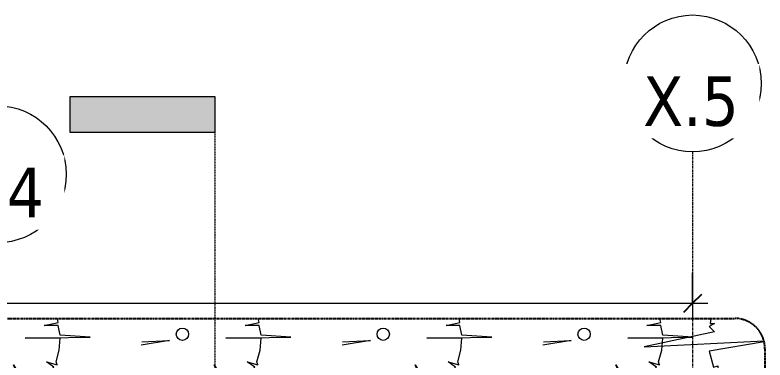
# Model space of a CAD drawing. Header units: millimetres. Extents: x 83532 to 228915, y -7302 to 22802.
# Drawn here: x 123189 to 126886, y 21100 to 22802 of the extents above; entities that cross this region are included whole.
import ezdxf

# ---------------------------------------------------------------- set-up
doc = ezdxf.new("R2010")
doc.units = ezdxf.units.MM
for name, pattern in [('Dash - Tight', [4.5, 3, -1.5]), ('Dash Dot 3_16_', [7.9375, 4.7625, -1.5875, 0, -1.5875]), ('Grid Line', [22.225, 12.7, -3.175, 3.175, -3.175]), ('Hidden', [7.14375, 4.7625, -2.38125])]:
    doc.linetypes.add(name, pattern=pattern)
for name, color, linetype, lineweight in [('A-ANNO-DIMS', 211, 'Continuous', 9), ('A-ANNO-DIMS-75', 211, 'Continuous', 9), ('A-DETL-GENF-2', 92, 'Dash - Tight', 18), ('A-DETL-GENF-3', 92, 'Hidden', 25), ('G-ANNO-SYMB', 111, 'Continuous', 9), ('G-ANNO-SYMB-1', 111, 'Dash Dot 3_16_', 18), ('G-IMPT', 8, 'Continuous', 18), ('L-PLNT-1', 253, 'Continuous', 18), ('S-GRID-1', 1, 'Grid Line', 9), ('S-GRID-IDEN', 1, 'Continuous', 9)]:
    doc.layers.add(name, color=color, linetype=linetype, lineweight=lineweight)
doc.styles.add('Tahoma_B', font='tahomabd.ttf', dxfattribs={"height": 243.75})
doc.styles.add('UTM Avo', font='', dxfattribs={"width": 0.9, "height": 187.5})
doc.styles.get('UTM Avo').set_extended_font_data('UTM Avo')
doc.dimstyles.new('1_Dim_chi_tiet_2_5', dxfattribs={"dimscale": 304.8, "dimtxt": 187.368928, "dimasz": 0.295276, "dimexe": 0.246063, "dimexo": 0.0625, "dimgap": 0.024606, "dimtad": 1, "dimdec": 0, "dimrnd": 5, "dimzin": 0, "dimdsep": 46, "dimtxsty": 'UTM Avo', "dimblk1": 'OBLIQUE', "dimblk2": 'OBLIQUE', "dimsah": 1, "dimcen": 0.09, "dimdle": 0.246063, "dimazin": 0, "dimtfac": 1, "dimtdec": 4, "dimtix": 1, "dimtmove": 0, "dimatfit": 3, "dimfxl": 0.492126, "dimfxlon": 1, "dimtvp": 1, "dimtolj": 1, "dimtzin": 0, "dimarcsym": 2})

# ---------------------------------------------------------------- blocks, each defined once
blk = doc.blocks.new('CAY MAI VAN PHUC - CAY DUC SOC_dwg-2256080-TKCS_BỂ XLNT - MẶT BẰNG NẮP BỂ')
at = {"layer": 'G-IMPT', "flags": 128}
for points in [[(-259.7, -417.6), (-213.3, -444.1), (-166.7, -417.5), (-166.7, -457.4), (-100.2, -470.7), (-19.9, -481.4), (-0.5, -390.9), (-0.5, -590.3), (26.2, -484), (86, -477.3), (86, -444.1), (112.6, -464), (212.4, -444.1), (192.4, -404.2), (225.7, -417.5), (278.9, -384.3), (199.1, -191.6), (305.5, -371), (338.7, -337.8), (312.1, -291.3), (365.3, -324.5), (405.2, -264.7), (498.3, -311.2), (425.2, -244.8), (451.8, -204.9), (405.2, -171.7), (471.7, -191.6), (465.1, -171.7), (485, -98.6), (491.7, -25.5), (272.2, -25.5), (677.9, -18.8), (491.7, -5.6), (478.4, 54.2), (391.9, 54.2), (478.4, 74.2), (473.3, 99.3)], [(-254, -47.5), (-80.3, -38.8), (-256.8, -68.7)], [(-259.7, -324.4), (-206.6, -271.3), (-259.7, -364.1)]]:
    blk.add_lwpolyline(points, dxfattribs=at)
at = {"layer": 'G-IMPT'}
blk.add_circle((0, 0), 38.6, dxfattribs=at)
blk = doc.blocks.new('CAY MAI VAN PHUC - CAY BONG TRANG-2256081-TKCS_BỂ XLNT - MẶT BẰNG NẮP BỂ')
at = {"xscale": 0.7894736842105263, "yscale": 0.7894736842105263, "zscale": 0.7894736842105263}
blk.add_blockref('CAY MAI VAN PHUC - CAY DUC SOC_dwg-2256080-TKCS_BỂ XLNT - MẶT BẰNG NẮP BỂ', (0, 0), dxfattribs=at)
blk = doc.blocks.new('CAY MAI VAN PHUC - CAY DUC SOC_dwg-V3-TKCS_BỂ XLNT - MẶT BẰNG NẮP BỂ')
at = {"layer": 'G-IMPT', "flags": 128}
for points in [[(-461.7, 99.3), (-466, 67.5), (-439.4, 67.5), (-472.6, 47.6), (-439.4, 14.4), (-878.3, -78.6), (-131.1, -41.3)], [(-130.2, -47.2), (-472.6, -105.2), (-446, -204.9), (-419.4, -198.2), (-419.4, -238.1), (-352.9, -324.5), (-326.3, -297.9), (-339.6, -364.4), (-313, -377.6), (-206.6, -271.3), (-366.2, -550.4), (-259.8, -417.5), (-213.3, -444.1), (-166.7, -417.5), (-166.7, -457.4), (-124.5, -465.8)]]:
    blk.add_lwpolyline(points, dxfattribs=at)
blk = doc.blocks.new('CAY MAI VAN PHUC - CAY BONG TRANG-V4-TKCS_BỂ XLNT - MẶT BẰNG NẮP BỂ')
at = {"xscale": 0.7894736842105263, "yscale": 0.7894736842105263, "zscale": 0.7894736842105263}
blk.add_blockref('CAY MAI VAN PHUC - CAY DUC SOC_dwg-V3-TKCS_BỂ XLNT - MẶT BẰNG NẮP BỂ', (0, 0), dxfattribs=at)
blk = doc.blocks.new('BORDER VIEW - BORDER VIEW-3416103-TKCS_BỂ XLNT - MẶT BẰNG NẮP BỂ')
at = {"layer": 'A-DETL-GENF-3'}
for p, q in [((150, 6668.8), (15796.7, 6668.8)), ((15946.7, 6518.8), (15946.7, 150))]:
    blk.add_line(p, q, dxfattribs=at)
blk.add_arc((15796.7, 6518.8), 150, 0, 90, dxfattribs=at)
blk = doc.blocks.new('Section - 3_32_ x 3_8_-4701953-TKCS_BỂ XLNT - MẶT BẰNG NẮP BỂ')
at = {"layer": 'G-ANNO-SYMB'}
blk.add_hatch(color=256, dxfattribs=at).paths.add_polyline_path([(0, 9.525), (0, 0), (-2.38125, 0), (-2.38125, 9.525)])
for p, q in [((0, 9.525), (-2.38125, 9.525)), ((-2.38125, 9.525), (-2.38125, 0)), ((0, 0), (0, 9.525)), ((-2.38125, 0), (0, 0))]:
    blk.add_line(p, q, dxfattribs=at)
blk = doc.blocks.new('Grid - M_Grid Head - Circle-353313-TKCS_BỂ XLNT - MẶT BẰNG NẮP BỂ')
at = {"layer": 'S-GRID-IDEN'}
blk.add_circle((0, 0), 4.5, dxfattribs=at)
blk = doc.blocks.new('DIMBLOCK60-TKCS_BỂ XLNT - MẶT BẰNG NẮP BỂ')
at = {"layer": 'A-ANNO-DIMS-75'}
for p, q in [((111378.8, 21529.9), (111378.8, 21304.9)), ((111378.8, 21379.9), (111378.8, 21529.9)), ((126528.8, 21529.9), (126528.8, 21304.9)), ((126528.8, 21379.9), (126528.8, 21529.9)), ((111303.8, 21379.9), (126603.8, 21379.9))]:
    blk.add_line(p, q, dxfattribs=at)
at = {"layer": 'A-ANNO-DIMS-75', "lineweight": 25}
for p, q in [((111378.8, 21379.9), (111423.8, 21424.9)), ((126528.8, 21379.9), (126573.8, 21424.9)), ((111378.8, 21379.9), (111333.8, 21334.9)), ((126528.8, 21379.9), (126483.8, 21334.9))]:
    blk.add_line(p, q, dxfattribs=at)
at = {"layer": 'A-ANNO-DIMS-75', "color": 0, "insert": (118632.9, 21623.5), "char_height": 187.5, "width": 770.294, "attachment_point": 1, "line_spacing_factor": 1.110334, "style": 'UTM Avo'}
blk.add_mtext('15150', dxfattribs=at)
blk = doc.blocks.new('_Oblique')
at = {"color": 0, "linetype": 'ByBlock', "lineweight": -2}
blk.add_line((-0.5, -0.5), (0.5, 0.5), dxfattribs=at)

msp = doc.modelspace()

# ---------------------------------------------------------------- linework, layer by layer
at = {"layer": 'G-ANNO-SYMB-1'}
msp.add_line((124174.4, 22221.6), (124174.4, 13197.6), dxfattribs=at)
at = {"layer": 'S-GRID-1'}
msp.add_line((126528.8, 22126.8), (126528.8, 20251.8), dxfattribs=at)

# ---------------------------------------------------------------- block references
at = {"layer": 'A-DETL-GENF-2'}
msp.add_blockref('BORDER VIEW - BORDER VIEW-3416103-TKCS_BỂ XLNT - MẶT BẰNG NẮP BỂ', (110938.8, 14636.9), dxfattribs=at)
at = {"layer": 'G-ANNO-SYMB', "extrusion": (0, 0, -1), "xscale": 74.99999999999996, "yscale": 74.99999999999996, "zscale": 74.99999999999996, "rotation": 270.0000000000003}
msp.add_blockref('Section - 3_32_ x 3_8_-4701953-TKCS_BỂ XLNT - MẶT BẰNG NẮP BỂ', (-124174.4, 22221.6), dxfattribs=at)
at = {"layer": 'L-PLNT-1'}
for name, p in [('CAY MAI VAN PHUC - CAY BONG TRANG-2256081-TKCS_BỂ XLNT - MẶT BẰNG NẮP BỂ', (123023.8, 21227.4)), ('CAY MAI VAN PHUC - CAY BONG TRANG-2256081-TKCS_BỂ XLNT - MẶT BẰNG NẮP BỂ', (124013.8, 21227.4)), ('CAY MAI VAN PHUC - CAY BONG TRANG-2256081-TKCS_BỂ XLNT - MẶT BẰNG NẮP BỂ', (125003.8, 21227.4)), ('CAY MAI VAN PHUC - CAY BONG TRANG-2256081-TKCS_BỂ XLNT - MẶT BẰNG NẮP BỂ', (125993.8, 21227.4)), ('CAY MAI VAN PHUC - CAY BONG TRANG-V4-TKCS_BỂ XLNT - MẶT BẰNG NẮP BỂ', (126983.8, 21227.4))]:
    msp.add_blockref(name, p, dxfattribs=at)
at = {"layer": 'S-GRID-IDEN', "xscale": 74.99999999999996, "yscale": 74.99999999999996, "zscale": 74.99999999999996, "rotation": 180}
for p in [(126528.8, 22464.3), (123103.8, 22016.2)]:
    msp.add_blockref('Grid - M_Grid Head - Circle-353313-TKCS_BỂ XLNT - MẶT BẰNG NẮP BỂ', p, dxfattribs=at)

# ---------------------------------------------------------------- dimensions: what is measured, and where the dimension line sits
at = {"layer": 'A-ANNO-DIMS'}
dim = msp.add_linear_dim(base=(126528.8, 21379.9), p1=(111378.8, 21529.9), p2=(126528.8, 21529.9), dimstyle='1_Dim_chi_tiet_2_5', override={"dimpost": '<>', "dimfxl": 15150}, dxfattribs=at)
dim.commit()
dim.dimension.update_dxf_attribs({"geometry": 'DIMBLOCK60-TKCS_BỂ XLNT - MẶT BẰNG NẮP BỂ', "text_midpoint": (118953.8, 21484.4)})

# ---------------------------------------------------------------- next in the draw order: texts
at = {"layer": 'S-GRID-IDEN', "char_height": 243.75, "width": 550.5, "attachment_point": 5, "line_spacing_factor": 0.996129, "style": 'Tahoma_B', "bg_fill": 3, "box_fill_scale": 1.25, "bg_fill_color": 256, "bg_fill_true_color": 13158600, "bg_fill_transparency": 0}
for s, insert in [('\\pt952.49944,1904.99888,2857.50075,3810.00019,4762.49962,5714.99906,6667.50094,7620.00037,8572.49981,9524.99925,10477.50113,11430.00056,12382.5,13334.99944,14287.49888,15240.00075,16192.50019,17144.99963,18097.49906,19050.00094,20002.50038,20954.99981,21907.49925,22860.00113,23812.50056,24765,25717.49944,26669.99887,27622.50075,28575.00019,29527.49963,30479.99906;X.5', (126520.8, 22374.5)), ('\\pt952.49944,1904.99888,2857.50075,3810.00019,4762.49962,5714.99906,6667.50094,7620.00037,8572.49981,9524.99925,10477.50113,11430.00056,12382.5,13334.99944,14287.49888,15240.00075,16192.50019,17144.99963,18097.49906,19050.00094,20002.50038,20954.99981,21907.49925,22860.00113,23812.50056,24765,25717.49944,26669.99887,27622.50075,28575.00019,29527.49963,30479.99906;X.4', (123095.8, 21926.4))]:
    msp.add_mtext(s, dxfattribs=dict(at, insert=insert))

doc.saveas('drawing.dxf')
